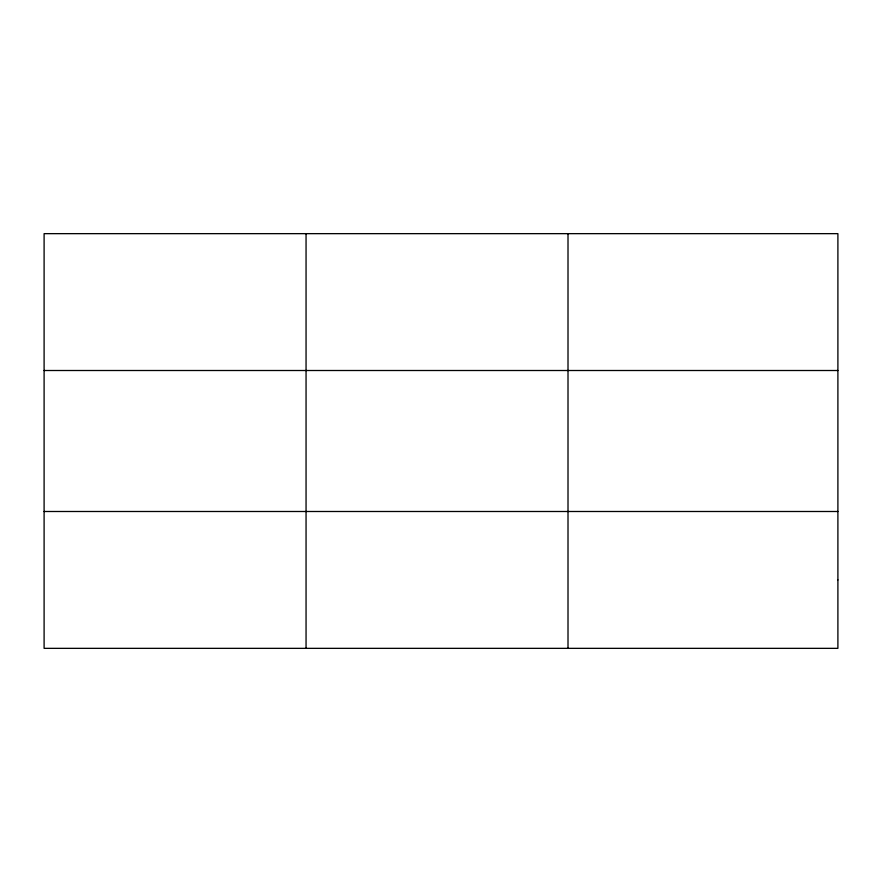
<?xml version="1.0" encoding="UTF-8"?>
<svg xmlns="http://www.w3.org/2000/svg" width="882" height="882" viewBox="0 0 882 882"><rect width="100%" height="100%" fill="white"/><g stroke="black" fill="none" stroke-linecap="round" stroke-linejoin="round"><path stroke-width="1.32" d="M306.054 233.653L306.054 648.347M568.008 233.653L568.008 648.347M44.1 370.506L837.9 370.506M44.1 511.494L837.9 511.494M837.9 579.926L837.9 648.347L44.1 648.347L44.1 233.653L837.9 233.653L837.9 579.926"/></g></svg>
